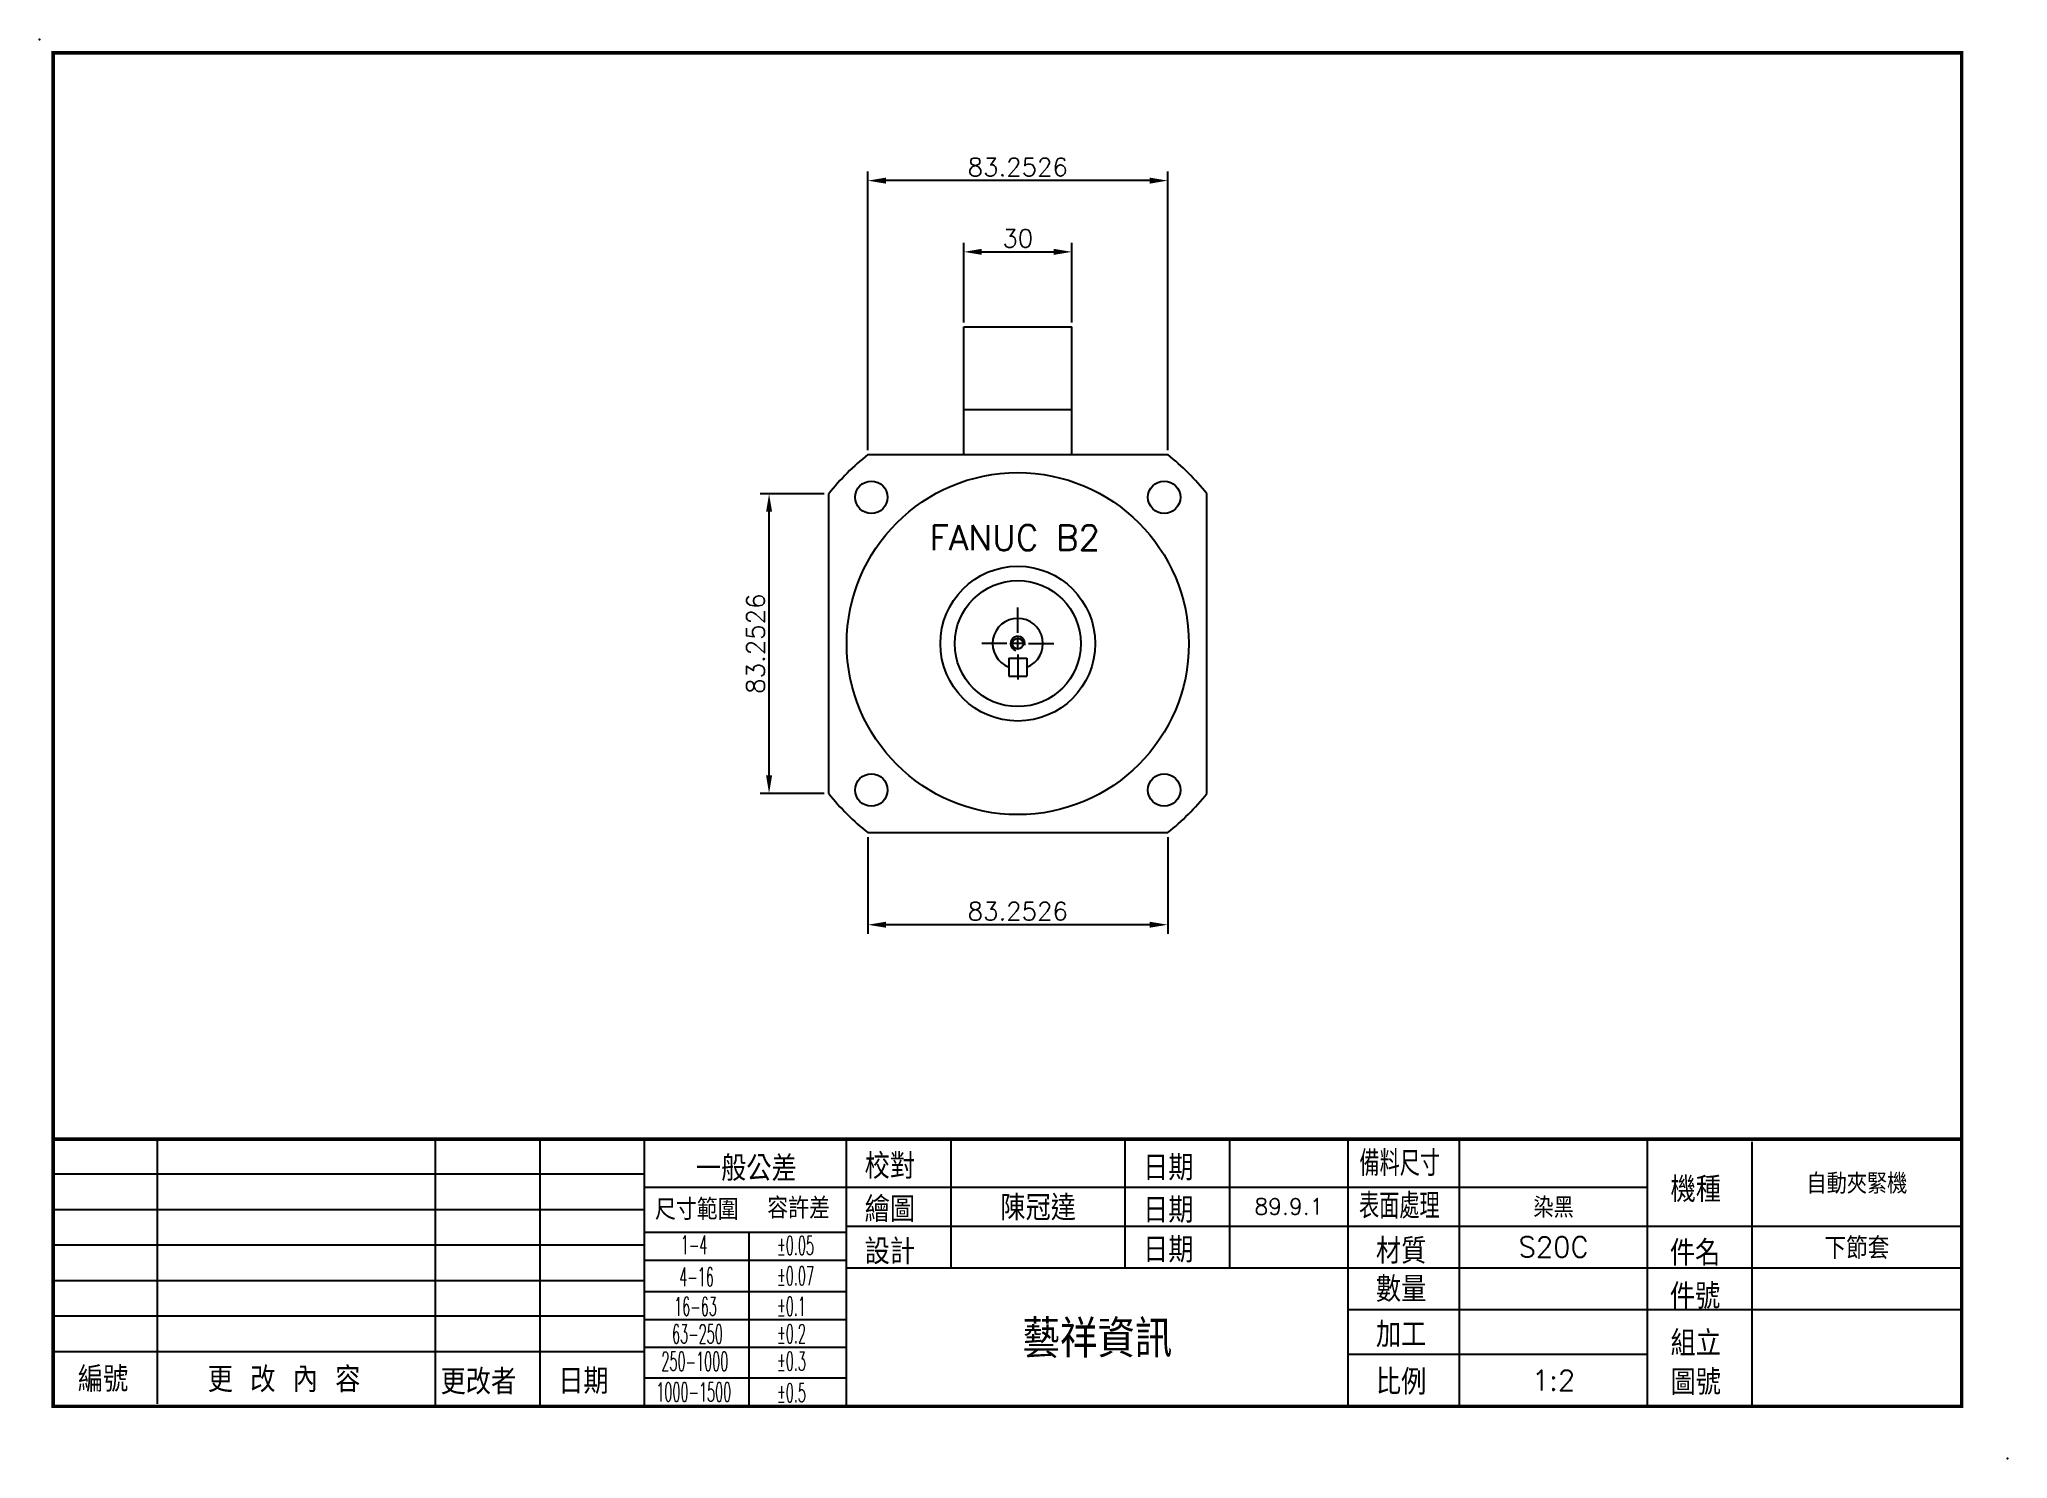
# Model space of a CAD drawing. Extents: x -377 to 170, y 824 to 1218.
import ezdxf
from ezdxf.enums import TextEntityAlignment as Align

# ---------------------------------------------------------------- set-up
doc = ezdxf.new("R2010")
doc.units = 0
doc.header["$LTSCALE"] = 2
doc.header["$MEASUREMENT"] = 0
doc.layers.get('0').update_dxf_attribs({"linetype": 'CONTINUOUS'})
doc.layers.get('DEFPOINTS').update_dxf_attribs({"linetype": 'CONTINUOUS'})
for name, color, linetype in [('BORDER', 7, 'CONTINUOUS'), ('DIM', 2, 'CONTINUOUS'), ('SHEET', 7, 'CONTINUOUS')]:
    doc.layers.add(name, color=color, linetype=linetype)
doc.styles.add('CHINA', font='romans.shx', dxfattribs={"bigfont": 'chineset.shx'})
doc.styles.add('DAYUF', font='simplex', dxfattribs={"bigfont": 'dayuf'})
doc.styles.add('ROMANS', font='romans', dxfattribs={"width": 0.5})
doc.styles.get("Standard").update_dxf_attribs({"font": 'txt.shx', "bigfont": 'chineset.shx'})
doc.dimstyles.get("Standard").update_dxf_attribs({"dimtxt": 0.18, "dimasz": 0.18, "dimexe": 0.18, "dimexo": 0.0625, "dimgap": 0.09, "dimtad": 0, "dimtih": 1, "dimtoh": 1, "dimdec": 4, "dimzin": 0, "dimtxsty": 'STANDARD', "dimcen": 0.09, "dimazin": 3, "dimtfac": 1, "dimtdec": 4, "dimtofl": 0, "dimtmove": 0, "dimatfit": 3, "dimtolj": 1, "dimtzin": 0})

# ---------------------------------------------------------------- blocks, each defined once
blk = doc.blocks.new('A4')
for p in [(-134.41, 77.3), (138.88, -119.82)]:
    blk.add_point(p)
at = {"layer": 'SHEET'}
for p, q in [((-117.99, -112.19), (-117.99, -75.44)), ((-79.39, -112.56), (-79.39, -75.44)), ((-64.88, -112.56), (-64.88, -75.44)), ((-50.37, -112.56), (-50.37, -75.44)), ((-22.32, -112.56), (-22.32, -75.44)), ((-7.82, -93.33), (-7.82, -75.44)), ((16.36, -93.33), (16.36, -75.44)), ((30.87, -93.33), (30.87, -75.44)), ((47.31, -112.56), (47.31, -75.44)), ((62.79, -112.56), (62.79, -75.44)), ((88.9, -112.56), (88.9, -75.44)), ((103.41, -112.56), (103.41, -75.81)), ((-132.5, -80.27), (-50.37, -80.27)), ((-50.37, -82.1), (88.9, -82.1)), ((-132.5, -85.2), (-50.37, -85.2)), ((-132.5, -90.14), (-50.37, -90.14)), ((-50.37, -88.39), (-22.32, -88.39)), ((-35.86, -112.56), (-35.86, -88.39)), ((-22.32, -87.52), (132.5, -87.52)), ((-50.37, -92.25), (-22.32, -92.25)), ((-132.5, -95.07), (-50.37, -95.07)), ((-22.32, -93.33), (132.5, -93.33)), ((-50.37, -96.61), (-22.32, -96.61)), ((-132.5, -100), (-50.37, -100)), ((-50.37, -100.48), (-22.32, -100.48)), ((47.31, -99.13), (132.5, -99.13)), ((-132.5, -104.93), (-50.37, -104.93)), ((-50.37, -104.34), (-22.32, -104.34)), ((47.31, -105.31), (88.9, -105.31)), ((-50.37, -108.59), (-22.32, -108.59))]:
    blk.add_line(p, q, dxfattribs=at)
at = {"layer": 'SHEET', "const_width": 0.5}
blk.add_lwpolyline([(-132.5, -112.56), (-132.5, 75.44), (132.5, 75.44), (132.5, -112.56)], close=True, dxfattribs=at)
blk.add_lwpolyline([(-132.5, -75.44), (132.5, -75.44)], dxfattribs=at)
at = {"layer": 'SHEET', "color": 2, "style": 'CHINA'}
blk.add_text('一般公差', height=3.5, dxfattribs=at).set_placement((-36.25, -79.33), align=Align.MIDDLE)
for s, height, p in [('校對', 3.5, (-19.82, -80.96)), ('日期', 3.5, (18.84, -81.18)), ('機種', 3.5, (92.08, -84.19)), ('尺寸範圍', 2.901, (-48.93, -86.66)), ('容許差', 2.901, (-33.34, -86.48)), ('繪圖', 3.5, (-19.82, -86.95)), ('日期', 3.5, (18.84, -87.06)), ('設計', 3.5, (-19.82, -92.82)), ('日期', 3.5, (18.84, -92.58)), ('材質', 3.5, (51.17, -92.74)), ('件名', 3.5, (91.98, -93.02)), ('數量', 3.5, (51.17, -98.05)), ('件號', 3.5, (91.98, -99.02)), ('加工', 3.5, (51.17, -104.35)), ('組立', 3.5, (92.08, -105.55)), ('編號', 3.5, (-129.06, -110.55)), ('更 改 內 容', 3.5, (-111.03, -110.59)), ('更改者', 3.5, (-78.7, -110.9)), ('日期', 3.5, (-62.36, -110.83)), ('比例', 3.5, (51.17, -110.93)), ('圖號', 3.5, (92.08, -110.97))]:
    blk.add_text(s, height=height, dxfattribs=at).set_placement(p)
at = {"layer": 'SHEET', "color": 2}
for s, height, style, width, p in [('備料尺寸', 3.5, 'CHINA', 0.8, (48.88, -80.56)), ('表面處理', 3.5, 'CHINA', 0.8, (48.82, -86.47)), ('1-4', 2.611, 'ROMANS', 0.5, (-45.35, -91.42)), ('%%p0.05', 2.611, 'ROMANS', 0.5, (-32, -91.52)), ('4-16', 2.611, 'ROMANS', 0.5, (-45.57, -95.88)), ('%%p0.07', 2.611, 'ROMANS', 0.5, (-32, -95.75)), ('16-63', 2.611, 'ROMANS', 0.5, (-46.27, -99.99)), ('%%p0.1', 2.611, 'ROMANS', 0.5, (-32, -99.98)), ('63-250', 2.611, 'ROMANS', 0.5, (-46.56, -103.81)), ('%%p0.2', 2.611, 'ROMANS', 0.5, (-32, -103.78)), ('250-1000', 2.611, 'ROMANS', 0.5, (-48.04, -107.62)), ('%%p0.3', 2.611, 'ROMANS', 0.5, (-32, -107.59)), ('1000-1500', 2.611, 'ROMANS', 0.5, (-48.75, -111.87)), ('%%p0.5', 2.611, 'ROMANS', 0.5, (-32, -111.98))]:
    blk.add_text(s, height=height, dxfattribs=dict(at, style=style, width=width)).set_placement(p)
blk = doc.blocks.new('A4TZT')
at = {"layer": 'DIM', "color": 2, "linetype": 'CONTINUOUS', "style": 'CHINA'}
for tag, height, p in [('ITEM', 2.8, (117.95, -81.48)), ('DRAWER', 3.5, (4.27, -84.81)), ('DATE1', 2.24, (39.09, -84.81)), ('SURFACE', 2.8, (75.84, -84.81)), ('DESIGNER', 3.5, (4.26, -90.48)), ('DATE2', 2.24, (39.09, -90.43)), ('MATERIAL', 2.8, (75.84, -90.43)), ('PARTNAME', 3, (117.95, -90.43)), ('QTY', 2.8, (75.84, -96.23)), ('PNUM', 2.8, (117.95, -96.23)), ('COMPANY', 5.2, (12.49, -102.95)), ('COMNO', 2.8, (117.95, -105.85)), ('SCALE', 2.8, (75.84, -108.94))]:
    blk.add_attdef(tag, text='', height=height, dxfattribs=at).set_placement(p, align=Align.MIDDLE)
blk = doc.blocks.new('*D3')
at = {"color": 0, "linetype": 'BYBLOCK'}
for p, q in [((-158.75, 1091.58), (-176.56, 1091.58)), ((-174.06, 1013.33), (-174.06, 1086.58)), ((-158.75, 1008.33), (-176.56, 1008.33))]:
    blk.add_line(p, q, dxfattribs=at)
for points in [[(-174.89, 1086.58), (-173.23, 1086.58), (-174.06, 1091.58)], [(-174.89, 1013.33), (-173.23, 1013.33), (-174.06, 1008.33)]]:
    blk.add_solid(points, dxfattribs=at)
at = {"layer": 'DEFPOINTS', "color": 0, "linetype": 'BYBLOCK'}
for p in [(-174.06, 1091.58), (-157.5, 1091.58), (-157.5, 1008.33)]:
    blk.add_point(p, dxfattribs=at)
at = {"color": 0, "linetype": 'BYBLOCK', "insert": (-177.81, 1049.95), "char_height": 5, "attachment_point": 5, "rotation": 90}
blk.add_mtext('\\A1;83.2526', dxfattribs=at)
blk = doc.blocks.new('*D4')
at = {"color": 0, "linetype": 'BYBLOCK'}
for p, q in [((-146.63, 996.2), (-146.63, 969.37)), ((-63.37, 996.2), (-63.37, 969.37)), ((-68.37, 971.87), (-141.63, 971.87))]:
    blk.add_line(p, q, dxfattribs=at)
for points in [[(-141.63, 972.7), (-141.63, 971.04), (-146.63, 971.87)], [(-68.37, 972.7), (-68.37, 971.04), (-63.37, 971.87)]]:
    blk.add_solid(points, dxfattribs=at)
at = {"layer": 'DEFPOINTS', "color": 0, "linetype": 'BYBLOCK'}
for p in [(-146.63, 997.45), (-63.37, 997.45), (-146.63, 971.87)]:
    blk.add_point(p, dxfattribs=at)
at = {"color": 0, "linetype": 'BYBLOCK', "insert": (-105, 975.62), "char_height": 5, "attachment_point": 5}
blk.add_mtext('\\A1;83.2526', dxfattribs=at)
blk = doc.blocks.new('*D5')
at = {"color": 0, "linetype": 'BYBLOCK'}
for p, q in [((-146.63, 1103.7), (-146.63, 1181.07)), ((-63.37, 1103.7), (-63.37, 1181.07)), ((-68.37, 1178.57), (-141.63, 1178.57))]:
    blk.add_line(p, q, dxfattribs=at)
for points in [[(-141.63, 1179.4), (-141.63, 1177.73), (-146.63, 1178.57)], [(-68.37, 1179.4), (-68.37, 1177.73), (-63.37, 1178.57)]]:
    blk.add_solid(points, dxfattribs=at)
at = {"layer": 'DEFPOINTS', "color": 0, "linetype": 'BYBLOCK'}
for p in [(-146.63, 1178.57), (-146.63, 1102.45), (-63.37, 1102.45)]:
    blk.add_point(p, dxfattribs=at)
at = {"color": 0, "linetype": 'BYBLOCK', "insert": (-105, 1182.32), "char_height": 5, "attachment_point": 5}
blk.add_mtext('\\A1;83.2526', dxfattribs=at)
blk = doc.blocks.new('*D6')
at = {"color": 0, "linetype": 'BYBLOCK'}
for p, q in [((-120, 1139.2), (-120, 1161.28)), ((-115, 1158.78), (-95, 1158.78)), ((-90, 1139.2), (-90, 1161.28))]:
    blk.add_line(p, q, dxfattribs=at)
for points in [[(-115, 1159.62), (-115, 1157.95), (-120, 1158.78)], [(-95, 1159.62), (-95, 1157.95), (-90, 1158.78)]]:
    blk.add_solid(points, dxfattribs=at)
at = {"layer": 'DEFPOINTS', "color": 0, "linetype": 'BYBLOCK'}
for p in [(-90, 1158.78), (-120, 1137.95), (-90, 1137.95)]:
    blk.add_point(p, dxfattribs=at)
at = {"color": 0, "linetype": 'BYBLOCK', "insert": (-105, 1162.53), "char_height": 5, "attachment_point": 5}
blk.add_mtext('\\A1;30', dxfattribs=at)

msp = doc.modelspace()

# ---------------------------------------------------------------- linework, layer by layer
at = {"color": 7, "linetype": 'CONTINUOUS'}
for p, q in [((-119.99916, 1102.4516), (-119.99916, 1137.9516)), ((-119.99916, 1137.9516), (-89.99916, 1137.9516)), ((-89.99916, 1102.4516), (-89.99916, 1137.9516)), ((-119.99916, 1114.9516), (-89.99916, 1114.9516)), ((-146.62547, 1102.4516), (-63.37284, 1102.4516)), ((-157.49916, 1008.32528), (-157.49916, 1091.57791)), ((-52.49916, 1008.32528), (-52.49916, 1091.57791)), ((-104.99916, 1052.9516), (-104.99916, 1059.9516)), ((-107.99916, 1049.9516), (-114.99916, 1049.9516)), ((-103.49916, 1049.9516), (-106.49916, 1049.9516)), ((-104.99916, 1048.4516), (-104.99916, 1051.4516)), ((-101.99916, 1049.9516), (-94.99916, 1049.9516)), ((-107.49916, 1045.9516), (-102.49916, 1045.9516)), ((-107.49916, 1045.9516), (-107.49916, 1040.9516)), ((-104.99916, 1046.9516), (-104.99916, 1039.9516)), ((-102.49916, 1045.9516), (-102.49916, 1040.9516)), ((-107.49916, 1040.9516), (-102.49916, 1040.9516)), ((-146.62547, 997.4516), (-63.37284, 997.4516))]:
    msp.add_line(p, q, dxfattribs=at)
for centre, radius in [((-104.99916, 1049.9516), 47.5), ((-145.6578, 1090.61024), 4.5), ((-64.34052, 1090.61024), 4.5), ((-104.99916, 1049.9516), 21.5), ((-104.99916, 1049.9516), 17.5), ((-104.99916, 1049.9516), 1.5), ((-145.6578, 1009.29296), 4.5), ((-64.34052, 1009.29296), 4.5)]:
    msp.add_circle(centre, radius, dxfattribs=at)
for radius, start, end in [(67, 128.4102716, 141.5897284), (67, 38.4102716, 51.5897284), (7, 290.9248324, 249.0751676), (2, 347.438181, 180), (2, 180, 255.00993), (67, 218.4102716, 231.5897284), (67, 308.4102716, 321.5897284)]:
    msp.add_arc((-104.99916, 1049.9516), radius, start, end, dxfattribs=at)

# ---------------------------------------------------------------- block references
at = {"layer": 'BORDER', "xscale": 2, "yscale": 2, "zscale": 2}
msp.add_blockref('A4', (-107.88723, 1063.20917), dxfattribs=at)
at = {"layer": 'BORDER'}
ref = msp.add_blockref('A4TZT', (-107.88723, 1063.20917), dxfattribs=dict(at, xscale=2, yscale=2, zscale=2))
ref.add_attrib('DRAWER', '陳冠達', dxfattribs={"layer": 'DIM', "color": 2, "linetype": 'CONTINUOUS', "height": 7, "style": 'CHINA'}).set_placement((-99.34081, 893.58508), align=Align.MIDDLE)
ref.add_attrib('COMPANY', '藝祥資訊', dxfattribs={"layer": 'DIM', "color": 2, "linetype": 'CONTINUOUS', "height": 10.4, "style": 'CHINA'}).set_placement((-82.8992, 857.31683), align=Align.MIDDLE)
ref.add_attrib('DATE1', '89.9.1', dxfattribs={"layer": 'DIM', "color": 2, "linetype": 'CONTINUOUS', "height": 4.48, "style": 'CHINA'}).set_placement((-29.70577, 893.58508), align=Align.MIDDLE)
ref.add_attrib('SURFACE', '染黑', dxfattribs={"layer": 'DIM', "color": 2, "linetype": 'CONTINUOUS', "height": 5.6, "style": 'CHINA'}).set_placement((43.79788, 893.58508), align=Align.MIDDLE)
ref.add_attrib('MATERIAL', 'S20C', dxfattribs={"layer": 'DIM', "color": 2, "linetype": 'CONTINUOUS', "height": 5.6, "style": 'CHINA'}).set_placement((43.79788, 882.35708), align=Align.MIDDLE)
ref.add_attrib('SCALE', '1:2', dxfattribs={"layer": 'DIM', "color": 2, "linetype": 'CONTINUOUS', "height": 5.6, "style": 'CHINA'}).set_placement((43.79788, 845.33315), align=Align.MIDDLE)
ref.add_attrib('PARTNAME', '下節套', dxfattribs={"layer": 'DIM', "color": 2, "linetype": 'CONTINUOUS', "height": 6, "style": 'CHINA'}).set_placement((128.01919, 882.35708), align=Align.MIDDLE)
ref.add_attrib('ITEM', '自動夾緊機', dxfattribs={"layer": 'DIM', "color": 2, "linetype": 'CONTINUOUS', "height": 5.6, "style": 'CHINA'}).set_placement((128.01919, 900.24942), align=Align.MIDDLE)

# ---------------------------------------------------------------- texts
at = {"color": 7, "linetype": 'CONTINUOUS', "style": 'DAYUF'}
msp.add_text('FANUC B2', height=7, dxfattribs=at).set_placement((-129.55212, 1075.90761))

# ---------------------------------------------------------------- dimensions: what is measured, and where the dimension line sits
at = {"layer": 'DIM'}
for base, p1, p2, picture, middle in [((-146.62547, 1178.56685), (-63.37284, 1102.4516), (-146.62547, 1102.4516), '*D5', (-104.99916, 1182.31685)), ((-89.99916, 1158.78406), (-119.99916, 1137.9516), (-89.99916, 1137.9516), '*D6', (-104.99916, 1162.53406)), ((-146.62547, 971.8708), (-63.37284, 997.4516), (-146.62547, 997.4516), '*D4', (-104.99916, 975.6208))]:
    dim = msp.add_linear_dim(base=base, p1=p1, p2=p2, dimstyle='STANDARD', override={"dimscale": 2, "dimtxt": 2.5, "dimasz": 2.5, "dimexe": 1.25, "dimexo": 0.625, "dimgap": 0.625, "dimtad": 1, "dimtih": 0, "dimtoh": 0, "dimzin": 8, "dimcen": 2.5, "dimtdec": 8, "dimtofl": 1}, dxfattribs=at)
    dim.commit()
    dim.dimension.update_dxf_attribs({"geometry": picture, "text_midpoint": middle})
dim = msp.add_linear_dim(base=(-174.06043, 1091.57791), p1=(-157.49916, 1008.32528), p2=(-157.49916, 1091.57791), angle=90, dimstyle='STANDARD', override={"dimscale": 2, "dimtxt": 2.5, "dimasz": 2.5, "dimexe": 1.25, "dimexo": 0.625, "dimgap": 0.625, "dimtad": 1, "dimtih": 0, "dimtoh": 0, "dimzin": 8, "dimcen": 2.5, "dimtdec": 8, "dimtofl": 1}, dxfattribs=at)
dim.commit()
dim.dimension.update_dxf_attribs({"geometry": '*D3', "text_midpoint": (-177.81043, 1049.9516)})

doc.saveas('drawing.dxf')
